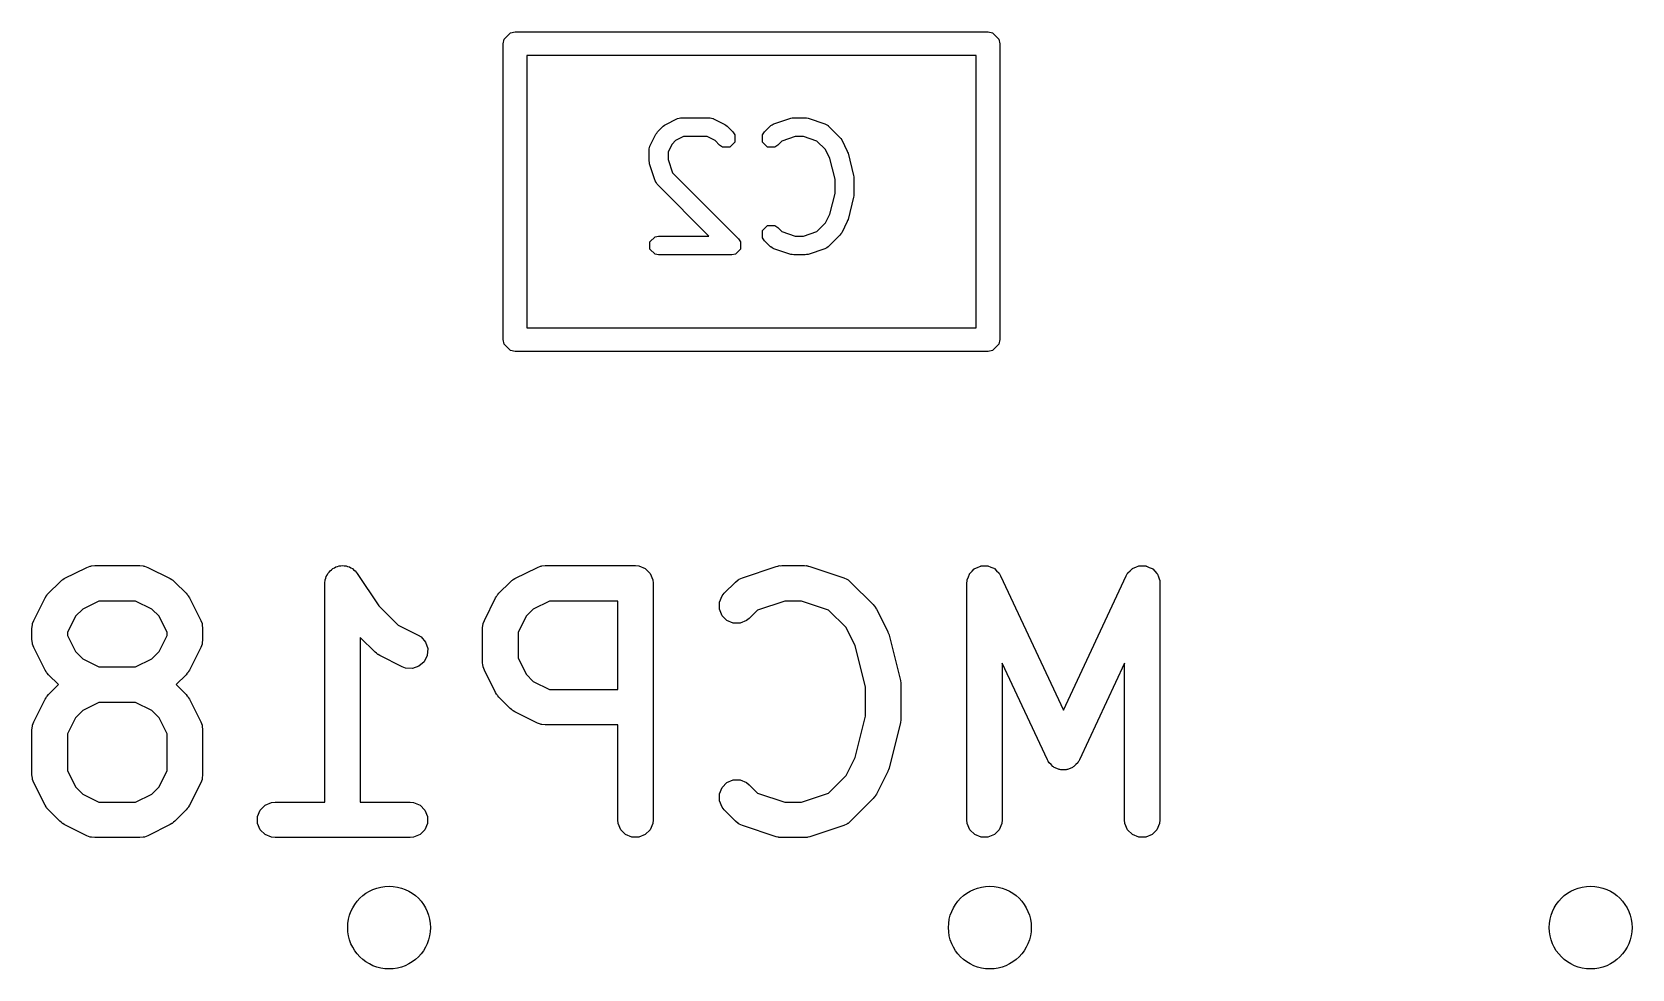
# Model space of a CAD drawing. Extents: x -0.08 to 1.99, y 0.07 to 3.69.
# Drawn here: x 0.3906 to 0.6569, y 2.8931 to 3.049 of the extents above; entities that cross this region are included whole.
import ezdxf

# ---------------------------------------------------------------- set-up
doc = ezdxf.new("R2010")
doc.units = 0
doc.header["$MEASUREMENT"] = 0
doc.layers.add('BLACK', color=7, linetype='CONTINUOUS')

msp = doc.modelspace()

# ---------------------------------------------------------------- linework, layer by layer
at = {"layer": 'BLACK', "linetype": 'CONTINUOUS'}
for p, q in [((0.469, 3.04705), (0.46915, 3.0478)), ((0.469, 2.99783), (0.469, 3.04705)), ((0.46915, 3.0478), (0.47021, 3.04887)), ((0.47021, 3.04887), (0.47096, 3.04902)), ((0.47096, 3.04902), (0.5497, 3.04902)), ((0.5497, 3.04902), (0.55046, 3.04887)), ((0.55046, 3.04887), (0.55152, 3.0478)), ((0.55152, 3.0478), (0.55167, 3.04705)), ((0.55167, 3.04705), (0.55167, 2.99783)), ((0.47293, 3.04508), (0.47293, 2.9998)), ((0.54774, 3.04508), (0.47293, 3.04508)), ((0.54774, 2.9998), (0.54774, 3.04508)), ((0.49563, 3.03336), (0.49584, 3.0335)), ((0.49584, 3.0335), (0.49604, 3.03365)), ((0.49604, 3.03365), (0.49791, 3.03459)), ((0.49791, 3.03459), (0.49799, 3.03461)), ((0.49799, 3.03461), (0.49801, 3.03464)), ((0.49801, 3.03464), (0.49826, 3.03469)), ((0.49826, 3.03469), (0.49851, 3.03475)), ((0.49851, 3.03475), (0.49854, 3.03474)), ((0.49854, 3.03474), (0.49862, 3.03476)), ((0.49862, 3.03476), (0.5033, 3.03476)), ((0.5033, 3.03476), (0.50338, 3.03474)), ((0.50338, 3.03474), (0.50342, 3.03475)), ((0.50342, 3.03475), (0.50366, 3.03469)), ((0.50366, 3.03469), (0.50391, 3.03464)), ((0.50391, 3.03464), (0.50393, 3.03461)), ((0.50393, 3.03461), (0.50401, 3.03459)), ((0.50401, 3.03459), (0.50588, 3.03365)), ((0.50588, 3.03365), (0.50608, 3.0335)), ((0.50608, 3.0335), (0.50629, 3.03336)), ((0.51352, 3.03344), (0.51374, 3.03356)), ((0.51374, 3.03356), (0.51395, 3.0337)), ((0.51395, 3.0337), (0.51399, 3.0337)), ((0.51399, 3.0337), (0.51405, 3.03374)), ((0.51405, 3.03374), (0.51687, 3.03468)), ((0.51687, 3.03468), (0.51712, 3.03471)), ((0.51712, 3.03471), (0.51736, 3.03476)), ((0.51736, 3.03476), (0.51924, 3.03476)), ((0.51924, 3.03476), (0.51949, 3.03471)), ((0.51949, 3.03471), (0.51974, 3.03468)), ((0.51974, 3.03468), (0.52255, 3.03374)), ((0.52255, 3.03374), (0.52262, 3.0337)), ((0.52262, 3.0337), (0.52265, 3.0337)), ((0.52265, 3.0337), (0.52286, 3.03356)), ((0.52286, 3.03356), (0.52308, 3.03344)), ((0.49346, 3.03014), (0.4944, 3.03201)), ((0.4944, 3.03201), (0.49455, 3.03221)), ((0.49455, 3.03221), (0.49469, 3.03242)), ((0.49469, 3.03242), (0.49563, 3.03336)), ((0.49768, 3.03095), (0.4971, 3.03038)), ((0.49899, 3.03161), (0.49768, 3.03095)), ((0.50293, 3.03161), (0.49899, 3.03161)), ((0.50425, 3.03095), (0.50293, 3.03161)), ((0.505, 3.03019), (0.50425, 3.03095)), ((0.50629, 3.03336), (0.50723, 3.03242)), ((0.50723, 3.03242), (0.50757, 3.03191)), ((0.50757, 3.03191), (0.50757, 3.03071)), ((0.51216, 3.03191), (0.5125, 3.03242)), ((0.51216, 3.03071), (0.51216, 3.03191)), ((0.5125, 3.03242), (0.51344, 3.03336)), ((0.51344, 3.03336), (0.5135, 3.0334)), ((0.5135, 3.0334), (0.51352, 3.03344)), ((0.5154, 3.03087), (0.51473, 3.03019)), ((0.51762, 3.03161), (0.5154, 3.03087)), ((0.51898, 3.03161), (0.51762, 3.03161)), ((0.5212, 3.03087), (0.51898, 3.03161)), ((0.52263, 3.02944), (0.5212, 3.03087)), ((0.52308, 3.03344), (0.5231, 3.0334)), ((0.5231, 3.0334), (0.52317, 3.03336)), ((0.52317, 3.03336), (0.52504, 3.03148)), ((0.52504, 3.03148), (0.52518, 3.03127)), ((0.52518, 3.03127), (0.52534, 3.03108)), ((0.52534, 3.03108), (0.52627, 3.0292)), ((0.49329, 3.02943), (0.49331, 3.02951)), ((0.49329, 3.02756), (0.49329, 3.02943)), ((0.4933, 3.02955), (0.49336, 3.02979)), ((0.49331, 3.02951), (0.4933, 3.02955)), ((0.49336, 3.02979), (0.49341, 3.03004)), ((0.49341, 3.03004), (0.49344, 3.03006)), ((0.49344, 3.03006), (0.49346, 3.03014)), ((0.4971, 3.03038), (0.49644, 3.02906)), ((0.49644, 3.02906), (0.49644, 3.02781)), ((0.50551, 3.02985), (0.505, 3.03019)), ((0.50672, 3.02985), (0.50551, 3.02985)), ((0.50757, 3.03071), (0.50672, 3.02985)), ((0.51301, 3.02985), (0.51216, 3.03071)), ((0.51422, 3.02985), (0.51301, 3.02985)), ((0.51473, 3.03019), (0.51422, 3.02985)), ((0.52338, 3.02795), (0.52263, 3.02944)), ((0.52627, 3.0292), (0.52632, 3.02903)), ((0.52632, 3.02903), (0.52639, 3.02888)), ((0.52639, 3.02888), (0.52733, 3.02513)), ((0.49334, 3.02731), (0.49329, 3.02756)), ((0.49337, 3.02706), (0.49334, 3.02731)), ((0.49431, 3.02425), (0.49337, 3.02706)), ((0.49644, 3.02781), (0.49718, 3.0256)), ((0.49718, 3.0256), (0.50817, 3.01461)), ((0.52423, 3.02455), (0.52338, 3.02795)), ((0.49435, 3.02418), (0.49431, 3.02425)), ((0.49435, 3.02414), (0.49435, 3.02418)), ((0.49449, 3.02393), (0.49435, 3.02414)), ((0.49462, 3.02371), (0.49449, 3.02393)), ((0.49465, 3.0237), (0.49462, 3.02371)), ((0.49469, 3.02363), (0.49465, 3.0237)), ((0.50325, 3.01507), (0.49469, 3.02363)), ((0.52423, 3.02213), (0.52423, 3.02455)), ((0.52733, 3.02513), (0.52734, 3.02494)), ((0.52734, 3.02494), (0.52738, 3.02475)), ((0.52738, 3.02475), (0.52738, 3.02193)), ((0.52338, 3.01873), (0.52423, 3.02213)), ((0.52733, 3.02155), (0.52639, 3.0178)), ((0.52734, 3.02175), (0.52733, 3.02155)), ((0.52738, 3.02193), (0.52734, 3.02175)), ((0.52263, 3.01724), (0.52338, 3.01873)), ((0.52632, 3.01765), (0.52627, 3.01748)), ((0.52639, 3.0178), (0.52632, 3.01765)), ((0.49341, 3.0141), (0.49427, 3.01495)), ((0.49427, 3.01495), (0.49487, 3.01507)), ((0.49487, 3.01507), (0.50325, 3.01507)), ((0.51216, 3.01598), (0.51301, 3.01683)), ((0.51216, 3.01477), (0.51216, 3.01598)), ((0.51301, 3.01683), (0.51422, 3.01683)), ((0.51422, 3.01683), (0.51473, 3.01649)), ((0.51473, 3.01649), (0.5154, 3.01581)), ((0.5154, 3.01581), (0.51762, 3.01507)), ((0.51762, 3.01507), (0.51898, 3.01507)), ((0.51898, 3.01507), (0.5212, 3.01581)), ((0.5212, 3.01581), (0.52263, 3.01724)), ((0.52504, 3.0152), (0.52317, 3.01332)), ((0.52518, 3.01541), (0.52504, 3.0152)), ((0.52534, 3.01561), (0.52518, 3.01541)), ((0.52627, 3.01748), (0.52534, 3.01561)), ((0.49341, 3.0129), (0.49341, 3.0141)), ((0.49427, 3.01204), (0.49341, 3.0129)), ((0.50851, 3.0129), (0.50766, 3.01204)), ((0.50817, 3.01461), (0.50851, 3.0141)), ((0.50851, 3.0141), (0.50851, 3.0129)), ((0.5125, 3.01426), (0.51216, 3.01477)), ((0.51344, 3.01332), (0.5125, 3.01426)), ((0.5135, 3.01328), (0.51344, 3.01332)), ((0.51352, 3.01325), (0.5135, 3.01328)), ((0.51374, 3.01312), (0.51352, 3.01325)), ((0.51395, 3.01298), (0.51374, 3.01312)), ((0.51399, 3.01298), (0.51395, 3.01298)), ((0.51405, 3.01294), (0.51399, 3.01298)), ((0.51687, 3.012), (0.51405, 3.01294)), ((0.52255, 3.01294), (0.51974, 3.012)), ((0.52262, 3.01298), (0.52255, 3.01294)), ((0.52265, 3.01298), (0.52262, 3.01298)), ((0.52286, 3.01312), (0.52265, 3.01298)), ((0.52308, 3.01325), (0.52286, 3.01312)), ((0.5231, 3.01328), (0.52308, 3.01325)), ((0.52317, 3.01332), (0.5231, 3.01328)), ((0.49487, 3.01192), (0.49427, 3.01204)), ((0.50705, 3.01192), (0.49487, 3.01192)), ((0.50766, 3.01204), (0.50705, 3.01192)), ((0.50766, 3.01204), (0.50766, 3.01204)), ((0.51712, 3.01197), (0.51687, 3.012)), ((0.51736, 3.01192), (0.51712, 3.01197)), ((0.51924, 3.01192), (0.51736, 3.01192)), ((0.51949, 3.01197), (0.51924, 3.01192)), ((0.51974, 3.012), (0.51949, 3.01197)), ((0.47293, 2.9998), (0.54774, 2.9998)), ((0.46915, 2.99708), (0.469, 2.99783)), ((0.47021, 2.99602), (0.46915, 2.99708)), ((0.55152, 2.99708), (0.55046, 2.99602)), ((0.55167, 2.99783), (0.55152, 2.99708)), ((0.47096, 2.99587), (0.47021, 2.99602)), ((0.5497, 2.99587), (0.47096, 2.99587)), ((0.55046, 2.99602), (0.5497, 2.99587)), ((0.39594, 2.95806), (0.39969, 2.95993)), ((0.39969, 2.95993), (0.40023, 2.96014)), ((0.40023, 2.96014), (0.40034, 2.96015)), ((0.40034, 2.96015), (0.40044, 2.96019)), ((0.40044, 2.96019), (0.40101, 2.96024)), ((0.40101, 2.96024), (0.40851, 2.96024)), ((0.40851, 2.96024), (0.40909, 2.96019)), ((0.40909, 2.96019), (0.40919, 2.96015)), ((0.40919, 2.96015), (0.40929, 2.96014)), ((0.40929, 2.96014), (0.40983, 2.95993)), ((0.40983, 2.95993), (0.41358, 2.95806)), ((0.43969, 2.95866), (0.4398, 2.95893)), ((0.4398, 2.95893), (0.44001, 2.95914)), ((0.44001, 2.95914), (0.44017, 2.95938)), ((0.44017, 2.95938), (0.44041, 2.95954)), ((0.44041, 2.95954), (0.44062, 2.95975)), ((0.44062, 2.95975), (0.44089, 2.95986)), ((0.44089, 2.95986), (0.44113, 2.96002)), ((0.44113, 2.96002), (0.44141, 2.96008)), ((0.44141, 2.96008), (0.44168, 2.96019)), ((0.44168, 2.96019), (0.44197, 2.96019)), ((0.44197, 2.96019), (0.44226, 2.96024)), ((0.44226, 2.96024), (0.44254, 2.96019)), ((0.44254, 2.96019), (0.44283, 2.96019)), ((0.44283, 2.96019), (0.4431, 2.96007)), ((0.4431, 2.96007), (0.44339, 2.96002)), ((0.44339, 2.96002), (0.44363, 2.95986)), ((0.44363, 2.95986), (0.4439, 2.95975)), ((0.4439, 2.95975), (0.4441, 2.95954)), ((0.4441, 2.95954), (0.44435, 2.95938)), ((0.44435, 2.95938), (0.44471, 2.95893)), ((0.44471, 2.95893), (0.44471, 2.95893)), ((0.44471, 2.95893), (0.44471, 2.95893)), ((0.44471, 2.95893), (0.44471, 2.95893)), ((0.44471, 2.95893), (0.4483, 2.95355)), ((0.47093, 2.95806), (0.47468, 2.95993)), ((0.47468, 2.95993), (0.47522, 2.96014)), ((0.47522, 2.96014), (0.47533, 2.96015)), ((0.47533, 2.96015), (0.47543, 2.96019)), ((0.47543, 2.96019), (0.476, 2.96024)), ((0.476, 2.96024), (0.491, 2.96024)), ((0.491, 2.96024), (0.49158, 2.96019)), ((0.49158, 2.96019), (0.49264, 2.95975)), ((0.49264, 2.95975), (0.49346, 2.95893)), ((0.49346, 2.95893), (0.4939, 2.95787)), ((0.50882, 2.95822), (0.51444, 2.96009)), ((0.51444, 2.96009), (0.51472, 2.96016)), ((0.51472, 2.96016), (0.5148, 2.96019)), ((0.5148, 2.96019), (0.5149, 2.9602)), ((0.5149, 2.9602), (0.515, 2.96022)), ((0.515, 2.96022), (0.51508, 2.96021)), ((0.51508, 2.96021), (0.51537, 2.96024)), ((0.51537, 2.96024), (0.51912, 2.96024)), ((0.51912, 2.96024), (0.51941, 2.96021)), ((0.51941, 2.96021), (0.51949, 2.96022)), ((0.51949, 2.96022), (0.51959, 2.9602)), ((0.51959, 2.9602), (0.5197, 2.96019)), ((0.5197, 2.96019), (0.51977, 2.96016)), ((0.51977, 2.96016), (0.52006, 2.96009)), ((0.52006, 2.96009), (0.52568, 2.95822)), ((0.54664, 2.95887), (0.54666, 2.95893)), ((0.54666, 2.95893), (0.54703, 2.95929)), ((0.54703, 2.95929), (0.54737, 2.95967)), ((0.54737, 2.95967), (0.54743, 2.9597)), ((0.54743, 2.9597), (0.54748, 2.95975)), ((0.54748, 2.95975), (0.54795, 2.95994)), ((0.54795, 2.95994), (0.54842, 2.96016)), ((0.54842, 2.96016), (0.54848, 2.96016)), ((0.54848, 2.96016), (0.54854, 2.96019)), ((0.54854, 2.96019), (0.54906, 2.96019)), ((0.54906, 2.96019), (0.54957, 2.96021)), ((0.54957, 2.96021), (0.54963, 2.96019)), ((0.54963, 2.96019), (0.54969, 2.96019)), ((0.54969, 2.96019), (0.55017, 2.95999)), ((0.55017, 2.95999), (0.55065, 2.95982)), ((0.55065, 2.95982), (0.5507, 2.95977)), ((0.5507, 2.95977), (0.55076, 2.95975)), ((0.55076, 2.95975), (0.55112, 2.95938)), ((0.55112, 2.95938), (0.5515, 2.95904)), ((0.5515, 2.95904), (0.55155, 2.95896)), ((0.55155, 2.95896), (0.55157, 2.95893)), ((0.55157, 2.95893), (0.5516, 2.95887)), ((0.57288, 2.95887), (0.57291, 2.95893)), ((0.57291, 2.95893), (0.57294, 2.95896)), ((0.57294, 2.95896), (0.57298, 2.95904)), ((0.57298, 2.95904), (0.57336, 2.95938)), ((0.57336, 2.95938), (0.57373, 2.95975)), ((0.57373, 2.95975), (0.57379, 2.95977)), ((0.57379, 2.95977), (0.57383, 2.95982)), ((0.57383, 2.95982), (0.57432, 2.95999)), ((0.57432, 2.95999), (0.57479, 2.96019)), ((0.57479, 2.96019), (0.57486, 2.96019)), ((0.57486, 2.96019), (0.57492, 2.96021)), ((0.57492, 2.96021), (0.57543, 2.96019)), ((0.57543, 2.96019), (0.57594, 2.96019)), ((0.57594, 2.96019), (0.576, 2.96016)), ((0.576, 2.96016), (0.57607, 2.96016)), ((0.57607, 2.96016), (0.57653, 2.95994)), ((0.57653, 2.95994), (0.57701, 2.95975)), ((0.57701, 2.95975), (0.57705, 2.9597)), ((0.57705, 2.9597), (0.57711, 2.95967)), ((0.57711, 2.95967), (0.57746, 2.95929)), ((0.57746, 2.95929), (0.57782, 2.95893)), ((0.57782, 2.95893), (0.57785, 2.95887)), ((0.3933, 2.95563), (0.39517, 2.9575)), ((0.39517, 2.9575), (0.3954, 2.95769)), ((0.3954, 2.95769), (0.39545, 2.95775)), ((0.39545, 2.95775), (0.39554, 2.9578)), ((0.39554, 2.9578), (0.39562, 2.95787)), ((0.39562, 2.95787), (0.39569, 2.9579)), ((0.39569, 2.9579), (0.39594, 2.95806)), ((0.41358, 2.95806), (0.41383, 2.9579)), ((0.41383, 2.9579), (0.4139, 2.95787)), ((0.4139, 2.95787), (0.41398, 2.9578)), ((0.41398, 2.9578), (0.41407, 2.95775)), ((0.41407, 2.95775), (0.41412, 2.95769)), ((0.41412, 2.95769), (0.41435, 2.9575)), ((0.41435, 2.9575), (0.41622, 2.95563)), ((0.4393, 2.95729), (0.43931, 2.9573)), ((0.4393, 2.92087), (0.4393, 2.95729)), ((0.4393, 2.95729), (0.4393, 2.95729)), ((0.4393, 2.95729), (0.4393, 2.95729)), ((0.43931, 2.9573), (0.43936, 2.95787)), ((0.43936, 2.95787), (0.43947, 2.95814)), ((0.43947, 2.95814), (0.43953, 2.95842)), ((0.43953, 2.95842), (0.43969, 2.95866)), ((0.46829, 2.95563), (0.47017, 2.9575)), ((0.47017, 2.9575), (0.47039, 2.95769)), ((0.47039, 2.95769), (0.47044, 2.95775)), ((0.47044, 2.95775), (0.47053, 2.9578)), ((0.47053, 2.9578), (0.47061, 2.95787)), ((0.47061, 2.95787), (0.47068, 2.9579)), ((0.47068, 2.9579), (0.47093, 2.95806)), ((0.4939, 2.95787), (0.49395, 2.95729)), ((0.49395, 2.95729), (0.49395, 2.91792)), ((0.50579, 2.95563), (0.50766, 2.9575)), ((0.50766, 2.9575), (0.50811, 2.95787)), ((0.50811, 2.95787), (0.50821, 2.95791)), ((0.50821, 2.95791), (0.50829, 2.95798)), ((0.50829, 2.95798), (0.50882, 2.95822)), ((0.52568, 2.95822), (0.52621, 2.95798)), ((0.52621, 2.95798), (0.52629, 2.95791)), ((0.52629, 2.95791), (0.52639, 2.95787)), ((0.52639, 2.95787), (0.52683, 2.9575)), ((0.52683, 2.9575), (0.53058, 2.95375)), ((0.54617, 2.95729), (0.5462, 2.95767)), ((0.54617, 2.91792), (0.54617, 2.95729)), ((0.5462, 2.95774), (0.54621, 2.95778)), ((0.5462, 2.95767), (0.5462, 2.95774)), ((0.54621, 2.95778), (0.54622, 2.95787)), ((0.54622, 2.95787), (0.54642, 2.95834)), ((0.54642, 2.95834), (0.54659, 2.95882)), ((0.54659, 2.95882), (0.54664, 2.95887)), ((0.5516, 2.95887), (0.55179, 2.95854)), ((0.55179, 2.95854), (0.56224, 2.93615)), ((0.56224, 2.93615), (0.57269, 2.95854)), ((0.57269, 2.95854), (0.57288, 2.95887)), ((0.57785, 2.95887), (0.57789, 2.95882)), ((0.57789, 2.95882), (0.57807, 2.95834)), ((0.57807, 2.95834), (0.57826, 2.95787)), ((0.57826, 2.95787), (0.57827, 2.95778)), ((0.57827, 2.95778), (0.57828, 2.95774)), ((0.57828, 2.95774), (0.57828, 2.95767)), ((0.57828, 2.95767), (0.57832, 2.95729)), ((0.57832, 2.95729), (0.57832, 2.91792)), ((0.39087, 2.95111), (0.39275, 2.95486)), ((0.39275, 2.95486), (0.3929, 2.95511)), ((0.3929, 2.95511), (0.39293, 2.95518)), ((0.39293, 2.95518), (0.393, 2.95526)), ((0.393, 2.95526), (0.39306, 2.95535)), ((0.39306, 2.95535), (0.39311, 2.9554)), ((0.39311, 2.9554), (0.3933, 2.95563)), ((0.40171, 2.95434), (0.39901, 2.95299)), ((0.40781, 2.95434), (0.40171, 2.95434)), ((0.41051, 2.95299), (0.40781, 2.95434)), ((0.41622, 2.95563), (0.41641, 2.9554)), ((0.41641, 2.9554), (0.41647, 2.95535)), ((0.41647, 2.95535), (0.41652, 2.95526)), ((0.41652, 2.95526), (0.41659, 2.95518)), ((0.41659, 2.95518), (0.41662, 2.95511)), ((0.41662, 2.95511), (0.41678, 2.95486)), ((0.41678, 2.95486), (0.41865, 2.95111)), ((0.46586, 2.95111), (0.46774, 2.95486)), ((0.46774, 2.95486), (0.46789, 2.95511)), ((0.46789, 2.95511), (0.46792, 2.95518)), ((0.46792, 2.95518), (0.46799, 2.95526)), ((0.46799, 2.95526), (0.46805, 2.95535)), ((0.46805, 2.95535), (0.4681, 2.9554)), ((0.4681, 2.9554), (0.46829, 2.95563)), ((0.4767, 2.95434), (0.474, 2.95299)), ((0.48805, 2.95434), (0.4767, 2.95434)), ((0.48805, 2.93962), (0.48805, 2.95434)), ((0.50498, 2.95412), (0.50542, 2.95518)), ((0.50498, 2.95297), (0.50498, 2.95412)), ((0.50542, 2.95518), (0.50579, 2.95563)), ((0.51585, 2.95434), (0.51134, 2.95284)), ((0.51864, 2.95434), (0.51585, 2.95434)), ((0.52315, 2.95284), (0.51864, 2.95434)), ((0.53058, 2.95375), (0.53077, 2.95353)), ((0.39067, 2.95057), (0.39087, 2.95111)), ((0.39781, 2.95179), (0.39647, 2.94909)), ((0.39901, 2.95299), (0.39781, 2.95179)), ((0.41171, 2.95179), (0.41051, 2.95299)), ((0.41306, 2.94909), (0.41171, 2.95179)), ((0.41865, 2.95111), (0.41886, 2.95057)), ((0.4483, 2.95355), (0.45151, 2.95034)), ((0.46566, 2.95057), (0.46586, 2.95111)), ((0.47281, 2.95179), (0.47146, 2.94909)), ((0.474, 2.95299), (0.47281, 2.95179)), ((0.50542, 2.9519), (0.50498, 2.95297)), ((0.50623, 2.95109), (0.50542, 2.9519)), ((0.5073, 2.95065), (0.50623, 2.95109)), ((0.50951, 2.95109), (0.50845, 2.95065)), ((0.50996, 2.95145), (0.50951, 2.95109)), ((0.51134, 2.95284), (0.50996, 2.95145)), ((0.52607, 2.94992), (0.52315, 2.95284)), ((0.53077, 2.95353), (0.53083, 2.95348)), ((0.53083, 2.95348), (0.53088, 2.95339)), ((0.53088, 2.95339), (0.53095, 2.95331)), ((0.53095, 2.95331), (0.53098, 2.95323)), ((0.53098, 2.95323), (0.53114, 2.95299)), ((0.53114, 2.95299), (0.53301, 2.94924)), ((0.39056, 2.94979), (0.39062, 2.95037)), ((0.39056, 2.94792), (0.39056, 2.94979)), ((0.39062, 2.95037), (0.39066, 2.95047)), ((0.39066, 2.95047), (0.39067, 2.95057)), ((0.39647, 2.94909), (0.39647, 2.94861)), ((0.39647, 2.94861), (0.39781, 2.94592)), ((0.41171, 2.94592), (0.41306, 2.94861)), ((0.41306, 2.94861), (0.41306, 2.94909)), ((0.41886, 2.95057), (0.41887, 2.95047)), ((0.41887, 2.95047), (0.41891, 2.95037)), ((0.41891, 2.95037), (0.41896, 2.94979)), ((0.41896, 2.94979), (0.41896, 2.94792)), ((0.44767, 2.94583), (0.44521, 2.94829)), ((0.44521, 2.94829), (0.44521, 2.92087)), ((0.45151, 2.95034), (0.45483, 2.94868)), ((0.45483, 2.94868), (0.45532, 2.94837)), ((0.45532, 2.94837), (0.45607, 2.9475)), ((0.46555, 2.94979), (0.46561, 2.95037)), ((0.46555, 2.94417), (0.46555, 2.94979)), ((0.46561, 2.95037), (0.46565, 2.95047)), ((0.46565, 2.95047), (0.46566, 2.95057)), ((0.47146, 2.94909), (0.47146, 2.94486)), ((0.50845, 2.95065), (0.5073, 2.95065)), ((0.52759, 2.94689), (0.52607, 2.94992)), ((0.53301, 2.94924), (0.53303, 2.9492)), ((0.53303, 2.9492), (0.53304, 2.94918)), ((0.53304, 2.94918), (0.53313, 2.94894)), ((0.53313, 2.94894), (0.53322, 2.9487)), ((0.53322, 2.9487), (0.53322, 2.94868)), ((0.53322, 2.94868), (0.53324, 2.94863)), ((0.53324, 2.94863), (0.53511, 2.94113)), ((0.39062, 2.94734), (0.39056, 2.94792)), ((0.39066, 2.94724), (0.39062, 2.94734)), ((0.39067, 2.94714), (0.39066, 2.94724)), ((0.39087, 2.9466), (0.39067, 2.94714)), ((0.39275, 2.94285), (0.39087, 2.9466)), ((0.39781, 2.94592), (0.39901, 2.94472)), ((0.41051, 2.94472), (0.41171, 2.94592)), ((0.41865, 2.9466), (0.41678, 2.94285)), ((0.41886, 2.94714), (0.41865, 2.9466)), ((0.41887, 2.94724), (0.41886, 2.94714)), ((0.41891, 2.94734), (0.41887, 2.94724)), ((0.41896, 2.94792), (0.41891, 2.94734)), ((0.44789, 2.94564), (0.44767, 2.94583)), ((0.44795, 2.94558), (0.44789, 2.94564)), ((0.45607, 2.9475), (0.45644, 2.94641)), ((0.45644, 2.94641), (0.45635, 2.94526)), ((0.52929, 2.94005), (0.52759, 2.94689)), ((0.39901, 2.94472), (0.40171, 2.94337)), ((0.40171, 2.94337), (0.40781, 2.94337)), ((0.40781, 2.94337), (0.41051, 2.94472)), ((0.44803, 2.94553), (0.44795, 2.94558)), ((0.44812, 2.94546), (0.44803, 2.94553)), ((0.44819, 2.94543), (0.44812, 2.94546)), ((0.44844, 2.94528), (0.44819, 2.94543)), ((0.45219, 2.9434), (0.44844, 2.94528)), ((0.45273, 2.94319), (0.45219, 2.9434)), ((0.45388, 2.94311), (0.45273, 2.94319)), ((0.45497, 2.94348), (0.45388, 2.94311)), ((0.45584, 2.94423), (0.45497, 2.94348)), ((0.45635, 2.94526), (0.45584, 2.94423)), ((0.46561, 2.94359), (0.46555, 2.94417)), ((0.46565, 2.94349), (0.46561, 2.94359)), ((0.46566, 2.94339), (0.46565, 2.94349)), ((0.46586, 2.94285), (0.46566, 2.94339)), ((0.47146, 2.94486), (0.47281, 2.94217)), ((0.55957, 2.92792), (0.55207, 2.94398)), ((0.55207, 2.94398), (0.55207, 2.91792)), ((0.57241, 2.94398), (0.56492, 2.92792)), ((0.57241, 2.91792), (0.57241, 2.94398)), ((0.3929, 2.9426), (0.39275, 2.94285)), ((0.39293, 2.94253), (0.3929, 2.9426)), ((0.393, 2.94245), (0.39293, 2.94253)), ((0.39306, 2.94236), (0.393, 2.94245)), ((0.39311, 2.94231), (0.39306, 2.94236)), ((0.3933, 2.94208), (0.39311, 2.94231)), ((0.39496, 2.94042), (0.3933, 2.94208)), ((0.3933, 2.93876), (0.39496, 2.94042)), ((0.41622, 2.94208), (0.41456, 2.94042)), ((0.41456, 2.94042), (0.41622, 2.93876)), ((0.41641, 2.94231), (0.41622, 2.94208)), ((0.41647, 2.94236), (0.41641, 2.94231)), ((0.41652, 2.94245), (0.41647, 2.94236)), ((0.41659, 2.94253), (0.41652, 2.94245)), ((0.41662, 2.9426), (0.41659, 2.94253)), ((0.41678, 2.94285), (0.41662, 2.9426)), ((0.46774, 2.9391), (0.46586, 2.94285)), ((0.47281, 2.94217), (0.474, 2.94097)), ((0.474, 2.94097), (0.4767, 2.93962)), ((0.53511, 2.94113), (0.53513, 2.94103)), ((0.53513, 2.94103), (0.53514, 2.94099)), ((0.53514, 2.94099), (0.53516, 2.94078)), ((0.53516, 2.94078), (0.5352, 2.94056)), ((0.5352, 2.94056), (0.53519, 2.94052)), ((0.53519, 2.94052), (0.5352, 2.94042)), ((0.5352, 2.94042), (0.5352, 2.93479)), ((0.39087, 2.93424), (0.39275, 2.93799)), ((0.39275, 2.93799), (0.3929, 2.93824)), ((0.3929, 2.93824), (0.39293, 2.93831)), ((0.39293, 2.93831), (0.393, 2.93839)), ((0.393, 2.93839), (0.39306, 2.93848)), ((0.39306, 2.93848), (0.39311, 2.93853)), ((0.39311, 2.93853), (0.3933, 2.93876)), ((0.41622, 2.93876), (0.41641, 2.93853)), ((0.41641, 2.93853), (0.41647, 2.93848)), ((0.41647, 2.93848), (0.41652, 2.93839)), ((0.41652, 2.93839), (0.41659, 2.93831)), ((0.41659, 2.93831), (0.41662, 2.93824)), ((0.41662, 2.93824), (0.41678, 2.93799)), ((0.41678, 2.93799), (0.41865, 2.93424)), ((0.46789, 2.93885), (0.46774, 2.9391)), ((0.46792, 2.93878), (0.46789, 2.93885)), ((0.46799, 2.9387), (0.46792, 2.93878)), ((0.46805, 2.93861), (0.46799, 2.9387)), ((0.4681, 2.93856), (0.46805, 2.93861)), ((0.46829, 2.93833), (0.4681, 2.93856)), ((0.47017, 2.93646), (0.46829, 2.93833)), ((0.4767, 2.93962), (0.48805, 2.93962)), ((0.52929, 2.93516), (0.52929, 2.94005)), ((0.39901, 2.93612), (0.39781, 2.93492)), ((0.40171, 2.93746), (0.39901, 2.93612)), ((0.40781, 2.93746), (0.40171, 2.93746)), ((0.41051, 2.93612), (0.40781, 2.93746)), ((0.41171, 2.93492), (0.41051, 2.93612)), ((0.47039, 2.93627), (0.47017, 2.93646)), ((0.47044, 2.93621), (0.47039, 2.93627)), ((0.47053, 2.93615), (0.47044, 2.93621)), ((0.47061, 2.93609), (0.47053, 2.93615)), ((0.47068, 2.93606), (0.47061, 2.93609)), ((0.47093, 2.9359), (0.47068, 2.93606)), ((0.47468, 2.93403), (0.47093, 2.9359)), ((0.52759, 2.92832), (0.52929, 2.93516)), ((0.39056, 2.93292), (0.39062, 2.93349)), ((0.39056, 2.92542), (0.39056, 2.93292)), ((0.39062, 2.93349), (0.39066, 2.93359)), ((0.39066, 2.93359), (0.39067, 2.9337)), ((0.39067, 2.9337), (0.39087, 2.93424)), ((0.39781, 2.93492), (0.39647, 2.93222)), ((0.41306, 2.93222), (0.41171, 2.93492)), ((0.41865, 2.93424), (0.41886, 2.9337)), ((0.41886, 2.9337), (0.41887, 2.93359)), ((0.41887, 2.93359), (0.41891, 2.93349)), ((0.41891, 2.93349), (0.41896, 2.93292)), ((0.41896, 2.93292), (0.41896, 2.92542)), ((0.47522, 2.93382), (0.47468, 2.93403)), ((0.47533, 2.93381), (0.47522, 2.93382)), ((0.47543, 2.93377), (0.47533, 2.93381)), ((0.476, 2.93372), (0.47543, 2.93377)), ((0.48805, 2.93372), (0.476, 2.93372)), ((0.48805, 2.91792), (0.48805, 2.93372)), ((0.53511, 2.93408), (0.53324, 2.92658)), ((0.53513, 2.93418), (0.53511, 2.93408)), ((0.53514, 2.93422), (0.53513, 2.93418)), ((0.53516, 2.93443), (0.53514, 2.93422)), ((0.5352, 2.93465), (0.53516, 2.93443)), ((0.5352, 2.93479), (0.53519, 2.93469)), ((0.53519, 2.93469), (0.5352, 2.93465)), ((0.39647, 2.93222), (0.39647, 2.92612)), ((0.41306, 2.92612), (0.41306, 2.93222)), ((0.52607, 2.92529), (0.52759, 2.92832)), ((0.55969, 2.92771), (0.55957, 2.92792)), ((0.55972, 2.92764), (0.55969, 2.92771)), ((0.55976, 2.92759), (0.55972, 2.92764)), ((0.55986, 2.92742), (0.55976, 2.92759)), ((0.56019, 2.92712), (0.55986, 2.92742)), ((0.5605, 2.92679), (0.56019, 2.92712)), ((0.56429, 2.92712), (0.56399, 2.92679)), ((0.56462, 2.92742), (0.56429, 2.92712)), ((0.56472, 2.92759), (0.56462, 2.92742)), ((0.56477, 2.92764), (0.56472, 2.92759)), ((0.56479, 2.92771), (0.56477, 2.92764)), ((0.56492, 2.92792), (0.56479, 2.92771)), ((0.39062, 2.92484), (0.39056, 2.92542)), ((0.39066, 2.92475), (0.39062, 2.92484)), ((0.39067, 2.92464), (0.39066, 2.92475)), ((0.39087, 2.9241), (0.39067, 2.92464)), ((0.39647, 2.92612), (0.39781, 2.92342)), ((0.41171, 2.92342), (0.41306, 2.92612)), ((0.41886, 2.92464), (0.41865, 2.9241)), ((0.41887, 2.92475), (0.41886, 2.92464)), ((0.41891, 2.92484), (0.41887, 2.92475)), ((0.41896, 2.92542), (0.41891, 2.92484)), ((0.50623, 2.92413), (0.5073, 2.92457)), ((0.5073, 2.92457), (0.50845, 2.92457)), ((0.50845, 2.92457), (0.50951, 2.92413)), ((0.52315, 2.92238), (0.52607, 2.92529)), ((0.53301, 2.92597), (0.53114, 2.92222)), ((0.53303, 2.92602), (0.53301, 2.92597)), ((0.53304, 2.92603), (0.53303, 2.92602)), ((0.53313, 2.92627), (0.53304, 2.92603)), ((0.53322, 2.92651), (0.53313, 2.92627)), ((0.53324, 2.92658), (0.53322, 2.92654)), ((0.53322, 2.92654), (0.53322, 2.92651)), ((0.56061, 2.92673), (0.5605, 2.92679)), ((0.56071, 2.92664), (0.56061, 2.92673)), ((0.56113, 2.92649), (0.56071, 2.92664)), ((0.56154, 2.9263), (0.56113, 2.92649)), ((0.56167, 2.9263), (0.56154, 2.9263)), ((0.56179, 2.92625), (0.56167, 2.9263)), ((0.56224, 2.92627), (0.56179, 2.92625)), ((0.56269, 2.92625), (0.56224, 2.92627)), ((0.56281, 2.9263), (0.56269, 2.92625)), ((0.56294, 2.9263), (0.56281, 2.9263)), ((0.56335, 2.92649), (0.56294, 2.9263)), ((0.56377, 2.92664), (0.56335, 2.92649)), ((0.56387, 2.92673), (0.56377, 2.92664)), ((0.56399, 2.92679), (0.56387, 2.92673)), ((0.39275, 2.92035), (0.39087, 2.9241)), ((0.39781, 2.92342), (0.39901, 2.92222)), ((0.39901, 2.92222), (0.40171, 2.92087)), ((0.40781, 2.92087), (0.41051, 2.92222)), ((0.41051, 2.92222), (0.41171, 2.92342)), ((0.41865, 2.9241), (0.41678, 2.92035)), ((0.50498, 2.92225), (0.50542, 2.92331)), ((0.50498, 2.92109), (0.50498, 2.92225)), ((0.50542, 2.92331), (0.50623, 2.92413)), ((0.50951, 2.92413), (0.50996, 2.92376)), ((0.50996, 2.92376), (0.51134, 2.92238)), ((0.51134, 2.92238), (0.51585, 2.92087)), ((0.51864, 2.92087), (0.52315, 2.92238)), ((0.53077, 2.92168), (0.53058, 2.92146)), ((0.53083, 2.92173), (0.53077, 2.92168)), ((0.53088, 2.92182), (0.53083, 2.92173)), ((0.53095, 2.9219), (0.53088, 2.92182)), ((0.53098, 2.92198), (0.53095, 2.9219)), ((0.53114, 2.92222), (0.53098, 2.92198)), ((0.3929, 2.9201), (0.39275, 2.92035)), ((0.39293, 2.92003), (0.3929, 2.9201)), ((0.393, 2.91995), (0.39293, 2.92003)), ((0.39306, 2.91986), (0.393, 2.91995)), ((0.39311, 2.91981), (0.39306, 2.91986)), ((0.3933, 2.91958), (0.39311, 2.91981)), ((0.39517, 2.91771), (0.3933, 2.91958)), ((0.40171, 2.92087), (0.40781, 2.92087)), ((0.41622, 2.91958), (0.41435, 2.91771)), ((0.41641, 2.91981), (0.41622, 2.91958)), ((0.41647, 2.91986), (0.41641, 2.91981)), ((0.41652, 2.91995), (0.41647, 2.91986)), ((0.41659, 2.92003), (0.41652, 2.91995)), ((0.41662, 2.9201), (0.41659, 2.92003)), ((0.41678, 2.92035), (0.41662, 2.9201)), ((0.42811, 2.9185), (0.42855, 2.91956)), ((0.42855, 2.91956), (0.42937, 2.92038)), ((0.42937, 2.92038), (0.43043, 2.92082)), ((0.43043, 2.92082), (0.43101, 2.92087)), ((0.43101, 2.92087), (0.4393, 2.92087)), ((0.44521, 2.92087), (0.45351, 2.92087)), ((0.45351, 2.92087), (0.45408, 2.92082)), ((0.45408, 2.92082), (0.45515, 2.92038)), ((0.45515, 2.92038), (0.45596, 2.91956)), ((0.45596, 2.91956), (0.4564, 2.9185)), ((0.50542, 2.92003), (0.50498, 2.92109)), ((0.50579, 2.91958), (0.50542, 2.92003)), ((0.50766, 2.91771), (0.50579, 2.91958)), ((0.51585, 2.92087), (0.51864, 2.92087)), ((0.53058, 2.92146), (0.52683, 2.91771)), ((0.3954, 2.91752), (0.39517, 2.91771)), ((0.39545, 2.91746), (0.3954, 2.91752)), ((0.39554, 2.91741), (0.39545, 2.91746)), ((0.39562, 2.91734), (0.39554, 2.91741)), ((0.39569, 2.91731), (0.39562, 2.91734)), ((0.39594, 2.91715), (0.39569, 2.91731)), ((0.39969, 2.91528), (0.39594, 2.91715)), ((0.41358, 2.91715), (0.40983, 2.91528)), ((0.41383, 2.91731), (0.41358, 2.91715)), ((0.4139, 2.91734), (0.41383, 2.91731)), ((0.41398, 2.91741), (0.4139, 2.91734)), ((0.41407, 2.91746), (0.41398, 2.91741)), ((0.41412, 2.91752), (0.41407, 2.91746)), ((0.41435, 2.91771), (0.41412, 2.91752)), ((0.42811, 2.91734), (0.42811, 2.9185)), ((0.42855, 2.91628), (0.42811, 2.91734)), ((0.4564, 2.91734), (0.45596, 2.91628)), ((0.4564, 2.9185), (0.4564, 2.91734)), ((0.48811, 2.91734), (0.48805, 2.91792)), ((0.48855, 2.91628), (0.48811, 2.91734)), ((0.4939, 2.91734), (0.49346, 2.91628)), ((0.49395, 2.91792), (0.4939, 2.91734)), ((0.50811, 2.91734), (0.50766, 2.91771)), ((0.50821, 2.9173), (0.50811, 2.91734)), ((0.50829, 2.91723), (0.50821, 2.9173)), ((0.50882, 2.91699), (0.50829, 2.91723)), ((0.51444, 2.91512), (0.50882, 2.91699)), ((0.52568, 2.91699), (0.52006, 2.91512)), ((0.52621, 2.91723), (0.52568, 2.91699)), ((0.52629, 2.9173), (0.52621, 2.91723)), ((0.52639, 2.91734), (0.52629, 2.9173)), ((0.52683, 2.91771), (0.52639, 2.91734)), ((0.54622, 2.91734), (0.54617, 2.91792)), ((0.54666, 2.91628), (0.54622, 2.91734)), ((0.55201, 2.91734), (0.55157, 2.91628)), ((0.55207, 2.91792), (0.55201, 2.91734)), ((0.57247, 2.91734), (0.57241, 2.91792)), ((0.57291, 2.91628), (0.57247, 2.91734)), ((0.57826, 2.91734), (0.57782, 2.91628)), ((0.57832, 2.91792), (0.57826, 2.91734)), ((0.40023, 2.91507), (0.39969, 2.91528)), ((0.40034, 2.91507), (0.40023, 2.91507)), ((0.40044, 2.91502), (0.40034, 2.91507)), ((0.40101, 2.91497), (0.40044, 2.91502)), ((0.40851, 2.91497), (0.40101, 2.91497)), ((0.40909, 2.91502), (0.40851, 2.91497)), ((0.40919, 2.91507), (0.40909, 2.91502)), ((0.40929, 2.91507), (0.40919, 2.91507)), ((0.40983, 2.91528), (0.40929, 2.91507)), ((0.42937, 2.91547), (0.42855, 2.91628)), ((0.43043, 2.91502), (0.42937, 2.91547)), ((0.43101, 2.91497), (0.43043, 2.91502)), ((0.45351, 2.91497), (0.43101, 2.91497)), ((0.45408, 2.91502), (0.45351, 2.91497)), ((0.45515, 2.91547), (0.45408, 2.91502)), ((0.45596, 2.91628), (0.45515, 2.91547)), ((0.48936, 2.91547), (0.48855, 2.91628)), ((0.49043, 2.91502), (0.48936, 2.91547)), ((0.49158, 2.91502), (0.49043, 2.91502)), ((0.49264, 2.91547), (0.49158, 2.91502)), ((0.49346, 2.91628), (0.49264, 2.91547)), ((0.51472, 2.91505), (0.51444, 2.91512)), ((0.5148, 2.91502), (0.51472, 2.91505)), ((0.5149, 2.91501), (0.5148, 2.91502)), ((0.515, 2.91499), (0.5149, 2.91501)), ((0.51508, 2.915), (0.515, 2.91499)), ((0.51537, 2.91497), (0.51508, 2.915)), ((0.51912, 2.91497), (0.51537, 2.91497)), ((0.51941, 2.915), (0.51912, 2.91497)), ((0.51949, 2.91499), (0.51941, 2.915)), ((0.51959, 2.91501), (0.51949, 2.91499)), ((0.5197, 2.91502), (0.51959, 2.91501)), ((0.51977, 2.91505), (0.5197, 2.91502)), ((0.52006, 2.91512), (0.51977, 2.91505)), ((0.54748, 2.91547), (0.54666, 2.91628)), ((0.54854, 2.91502), (0.54748, 2.91547)), ((0.54969, 2.91502), (0.54854, 2.91502)), ((0.55076, 2.91547), (0.54969, 2.91502)), ((0.55157, 2.91628), (0.55076, 2.91547)), ((0.57373, 2.91547), (0.57291, 2.91628)), ((0.57479, 2.91502), (0.57373, 2.91547)), ((0.57594, 2.91502), (0.57479, 2.91502)), ((0.57701, 2.91547), (0.57594, 2.91502)), ((0.57782, 2.91628), (0.57701, 2.91547))]:
    msp.add_line(p, q, dxfattribs=at)
at = {"layer": 'BLACK'}
for centre in [(0.45, 2.9), (0.55, 2.9), (0.65, 2.9)]:
    msp.add_circle(centre, 0.00689, dxfattribs=at)

doc.saveas('drawing.dxf')
